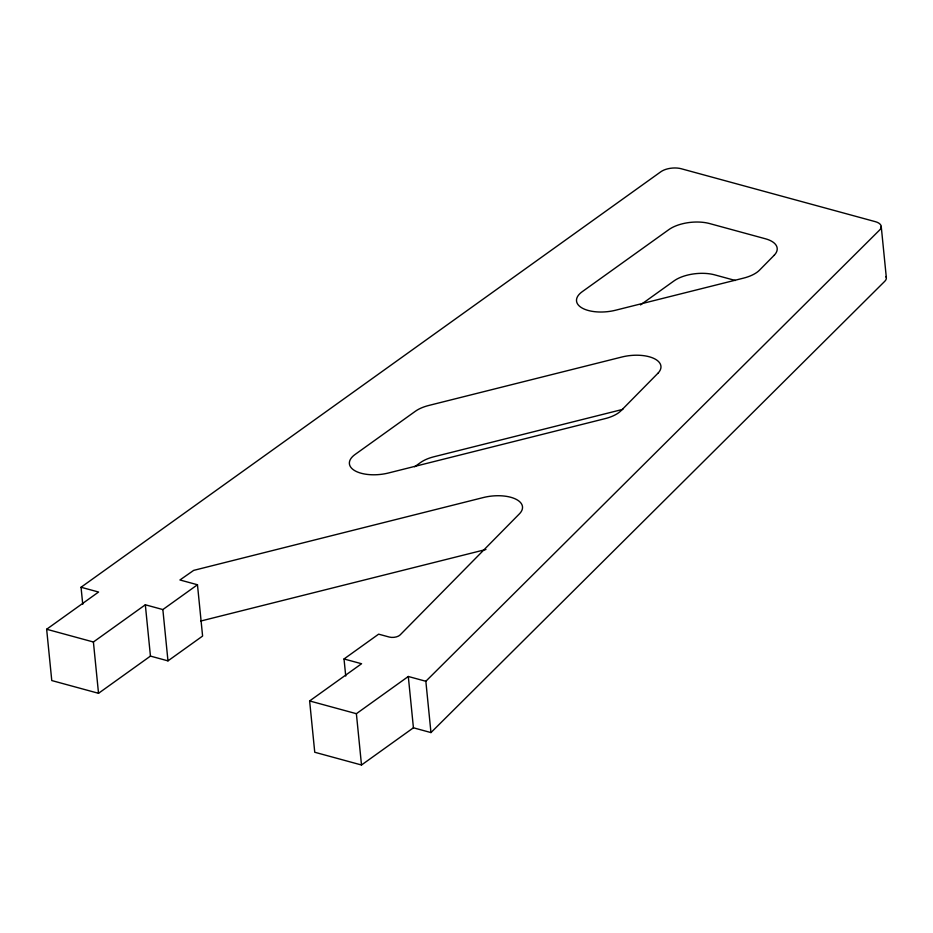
<?xml version="1.0" encoding="UTF-8"?>
<svg xmlns="http://www.w3.org/2000/svg" width="933" height="933" viewBox="0 0 933 933"><rect width="100%" height="100%" fill="white"/><g stroke="black" fill="none" stroke-linecap="round" stroke-linejoin="round"><path stroke-width="1.4" d="M345.735 676.063L344.02 658.966L361.561 663.736L309.628 700.951L314.748 752.255L361.503 765.002L413.424 727.798L430.964 732.58L425.845 681.265L879.621 230.019A14.601 6.858 -5.7 0 0 875.352 221.669L681.207 168.733A14.601 6.858 -5.7 0 0 660.867 171.742L81.043 587.254L82.745 604.362M430.964 732.58L884.741 281.323A14.601 6.858 -5.7 0 0 885.988 276.518M344.02 658.966L378.635 634.16L389.236 637.041A7.301 3.429 -5.7 0 0 400.059 634.988L519.401 513.861A29.203 13.703 -5.7 0 0 515.168 498.84A29.203 13.703 -5.7 0 0 483.434 497.522L193.679 570.378L179.941 579.976L197.469 584.758L202.601 636.061L167.975 660.867L150.446 656.097L98.525 693.301L51.77 680.554L46.65 629.25L98.571 592.035L81.043 587.254M46.65 629.25L93.405 641.997L145.326 604.782L162.855 609.564L197.469 584.758M414.637 466.768L420.55 462.535A29.203 13.715 -5.7 0 1 433.927 456.762L622.859 409.354M640.505 304.916L674.023 280.891A29.203 13.703 -5.7 0 1 714.701 274.862L735.367 280.495M309.628 700.951L356.383 713.698L408.304 676.483L425.845 681.265M200.653 621.063L485.941 549.49M881.23 226.427L886.35 277.742M408.304 676.483L413.424 727.798M356.383 713.698L361.503 765.002M162.855 609.564L167.975 660.867M145.326 604.782L150.446 656.097M93.405 641.997L98.525 693.301M657.847 373.34L621.063 410.683A29.203 13.703 -5.7 0 1 605.097 418.637L388.455 472.996A29.203 13.703 -5.7 0 1 355.17 470.897A29.203 13.703 -5.7 0 1 355.076 454.476L415.43 411.22A29.203 13.715 -5.7 0 1 428.807 405.458L621.879 357.012A29.203 13.703 -5.7 0 1 653.613 358.319A29.203 13.703 -5.7 0 1 657.847 373.34M774.087 255.362L759.509 270.162A29.191 13.703 -5.7 0 1 743.543 278.127L615.593 310.223A29.203 13.703 -5.7 0 1 582.297 308.135A29.203 13.703 -5.7 0 1 582.215 291.702L668.903 229.588A29.203 13.703 -5.7 0 1 709.581 223.558L765.422 238.778A29.203 13.703 -5.7 0 1 774.087 255.374"/></g></svg>
